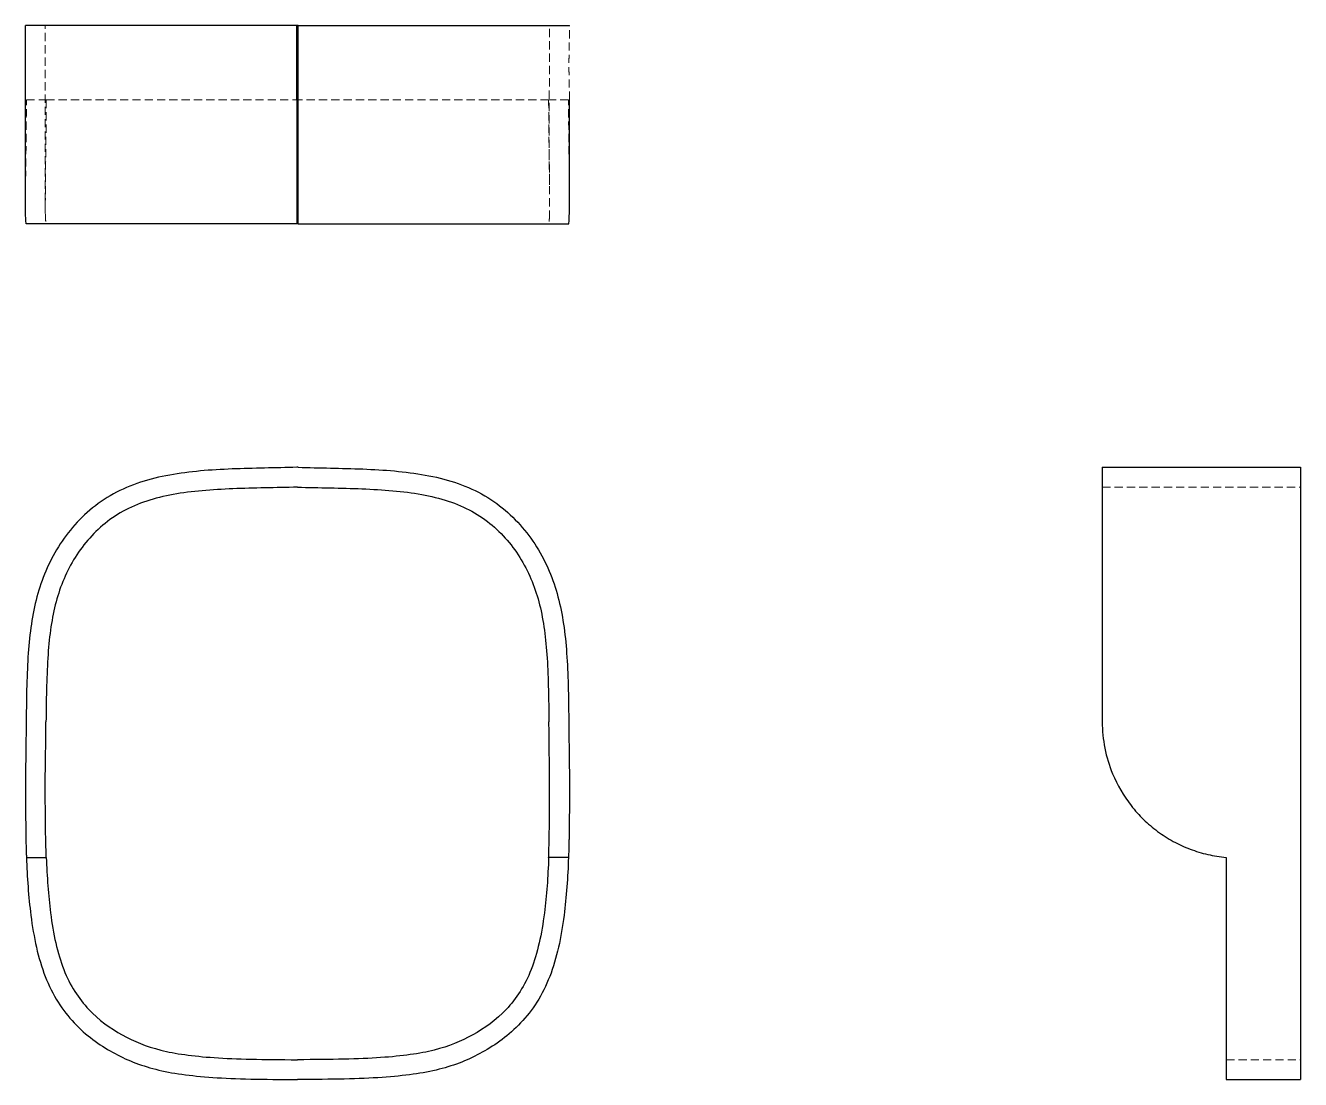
# Model space of a CAD drawing. Header units: millimetres. Extents: x 41 to 238, y 10 to 173.
import ezdxf

# ---------------------------------------------------------------- set-up
doc = ezdxf.new("R2010")
doc.units = ezdxf.units.MM
doc.linetypes.add('HIDDEN', pattern=[1.905, 1.27, -0.635])

msp = doc.modelspace()

# ---------------------------------------------------------------- linework, layer by layer
at = {"color": 7, "linetype": 'Continuous', "lineweight": 25}
for p, q in [((40.89, 161.79), (40.89, 173.3)), ((82.91, 161.79), (82.91, 173.3)), ((83.09, 173.3), (82.91, 173.3)), ((83.09, 161.79), (83.09, 173.3)), ((40.89, 144.2), (40.89, 161.79)), ((82.91, 161.79), (82.91, 142.61)), ((83.09, 142.61), (83.09, 161.79)), ((125.11, 144.2), (125.11, 161.79)), ((83.09, 142.61), (82.91, 142.61)), ((83.09, 104.91), (82.91, 104.91)), ((207.61, 104.91), (226.79, 104.91)), ((226.79, 104.91), (238.3, 104.91)), ((41.04, 44.53), (44.11, 44.53)), ((124.96, 44.53), (121.89, 44.53)), ((226.79, 10.15), (238.3, 10.15))]:
    msp.add_line(p, q, dxfattribs=at)
at = {"color": 7, "linetype": 'HIDDEN', "lineweight": 18}
for p, q in [((43.96, 144.21), (43.96, 173.3)), ((83, 142.61), (83, 173.3)), ((41.04, 161.79), (44.11, 161.79)), ((124.96, 161.79), (121.89, 161.79)), ((207.61, 101.85), (238.3, 101.85)), ((226.79, 13.22), (238.3, 13.22))]:
    msp.add_line(p, q, dxfattribs=at)
at = {"color": 7, "linetype": 'HIDDEN', "lineweight": 18, "flags": 128}
msp.add_lwpolyline([(40.89, 57.49), (40.89, 57.49)], dxfattribs=at)
at = {"color": 7, "linetype": 'Continuous', "lineweight": 25}
for points, knots in [([(82.91, 173.3), (79.58, 173.3), (72.83, 173.3), (64.69, 173.3), (58.64, 173.3), (52.98, 173.3), (47.43, 173.3), (43.24, 173.3), (41.42, 173.3), (40.99, 173.3), (40.97, 173.3), (40.89, 173.3)], [0, 0, 0, 0, 0.125029, 0.250058, 0.312573, 0.375088, 0.500117, 0.625146, 0.750175, 0.875204, 1.000233, 1.000233, 1.000233, 1.000233]), ([(83.09, 173.3), (86.42, 173.3), (93.17, 173.3), (101.31, 173.3), (107.36, 173.3), (113.02, 173.3), (118.57, 173.3), (122.76, 173.3), (124.58, 173.3), (125.01, 173.3), (125.03, 173.3), (125.11, 173.3)], [0, 0, 0, 0, 0.125029, 0.250058, 0.312573, 0.375088, 0.500117, 0.625146, 0.750175, 0.875204, 1.000233, 1.000233, 1.000233, 1.000233]), ([(41, 142.61), (40.98, 142.61), (40.97, 142.74), (40.93, 143.28), (40.92, 143.67), (40.89, 144.2)], [0, 0, 0, 0, 0.5, 0.5, 1, 1, 1, 1]), ([(125, 142.61), (125.02, 142.61), (125.03, 142.74), (125.07, 143.28), (125.08, 143.67), (125.11, 144.2)], [0, 0, 0, 0, 0.5, 0.5, 1, 1, 1, 1]), ([(82.91, 142.61), (79.58, 142.61), (72.83, 142.61), (64.69, 142.61), (58.64, 142.61), (52.98, 142.61), (47.43, 142.61), (43.24, 142.61), (41.42, 142.61), (41.08, 142.61), (41.01, 142.61), (41, 142.61)], [0, 0, 0, 0, 0.125, 0.25, 0.3125, 0.375, 0.5, 0.625, 0.75, 0.875, 0.9221818, 0.9221818, 0.9221818, 0.9221818]), ([(83.09, 142.61), (86.42, 142.61), (93.17, 142.61), (101.31, 142.61), (107.36, 142.61), (113.02, 142.61), (118.57, 142.61), (122.76, 142.61), (124.58, 142.61), (124.92, 142.61), (124.99, 142.61), (125, 142.61)], [0, 0, 0, 0, 0.125, 0.25, 0.3125, 0.375, 0.5, 0.625, 0.75, 0.875, 0.9221818, 0.9221818, 0.9221818, 0.9221818]), ([(82.91, 104.91), (79.58, 104.81), (72.83, 104.76), (64.69, 104.16), (58.64, 102.72), (52.98, 100.3), (47.43, 95.48), (43.24, 87.99), (41.42, 79.78), (41.08, 72.21), (41.01, 67.03), (41, 65.54)], [0, 0, 0, 0, 0.125, 0.25, 0.3125, 0.375, 0.5, 0.625, 0.75, 0.875, 0.9221818, 0.9221818, 0.9221818, 0.9221818]), ([(83.09, 104.91), (86.42, 104.81), (93.17, 104.76), (101.31, 104.16), (107.36, 102.72), (113.02, 100.3), (118.57, 95.48), (122.76, 87.99), (124.58, 79.78), (124.92, 72.21), (124.99, 67.03), (125, 65.54)], [0, 0, 0, 0, 0.125, 0.25, 0.3125, 0.375, 0.5, 0.625, 0.75, 0.875, 0.9221818, 0.9221818, 0.9221818, 0.9221818]), ([(207.61, 104.91), (207.61, 104.81), (207.61, 104.76), (207.61, 104.16), (207.61, 102.72), (207.61, 100.3), (207.61, 95.48), (207.61, 87.99), (207.61, 79.78), (207.61, 72.21), (207.61, 67.03), (207.61, 65.54)], [0, 0, 0, 0, 0.125, 0.25, 0.3125, 0.375, 0.5, 0.625, 0.75, 0.875, 0.9221818, 0.9221818, 0.9221818, 0.9221818]), ([(238.3, 104.91), (238.3, 104.81), (238.3, 104.76), (238.3, 104.16), (238.3, 102.72), (238.3, 100.3), (238.3, 95.48), (238.3, 87.99), (238.3, 79.78), (238.3, 70.23), (238.3, 62.19), (238.3, 57.49)], [0, 0, 0, 0, 0.125029, 0.250058, 0.312573, 0.375088, 0.500117, 0.625146, 0.750175, 0.875204, 1.000233, 1.000233, 1.000233, 1.000233]), ([(83, 101.85), (79.63, 101.74), (72.89, 101.69), (63.52, 101), (55.64, 98.53), (49.88, 93.52), (46.16, 86.92), (44.49, 79.5), (44.15, 72.17), (44.08, 67.02), (44.06, 65.54)], [0, 0, 0, 0, 0.125, 0.25, 0.375, 0.5, 0.625, 0.75, 0.875, 0.9219315, 0.9219315, 0.9219315, 0.9219315]), ([(83, 101.85), (86.37, 101.74), (93.11, 101.69), (102.48, 101), (110.36, 98.53), (116.12, 93.52), (119.84, 86.92), (121.51, 79.5), (121.85, 72.17), (121.92, 67.02), (121.94, 65.54)], [0, 0, 0, 0, 0.125, 0.25, 0.375, 0.5, 0.625, 0.75, 0.875, 0.9219315, 0.9219315, 0.9219315, 0.9219315]), ([(41, 65.54), (40.98, 64.14), (40.97, 62.78), (40.93, 60.09), (40.92, 58.78), (40.89, 57.49)], [0, 0, 0, 0, 0.5, 0.5, 1, 1, 1, 1]), ([(43.96, 57.46), (43.99, 58.75), (44, 60.07), (44.04, 62.77), (44.05, 64.14), (44.06, 65.54)], [0, 0, 0, 0, 0.5, 0.5, 1, 1, 1, 1]), ([(122.04, 57.46), (122.01, 58.75), (122, 60.07), (121.96, 62.77), (121.95, 64.14), (121.94, 65.54)], [0, 0, 0, 0, 0.5, 0.5, 1, 1, 1, 1]), ([(125, 65.54), (125.02, 64.14), (125.03, 62.78), (125.07, 60.09), (125.08, 58.78), (125.11, 57.49)], [0, 0, 0, 0, 0.5, 0.5, 1, 1, 1, 1]), ([(207.61, 65.54), (207.61, 64.14), (207.74, 62.78), (208.28, 60.09), (208.67, 58.78), (209.2, 57.49)], [0, 0, 0, 0, 0.5, 0.5, 1, 1, 1, 1]), ([(40.89, 57.49), (40.89, 55.7), (40.89, 54.06), (40.9, 52.17), (40.9, 51.8), (40.91, 51.08), (40.91, 50.74), (40.92, 49.74), (40.93, 49.13), (40.94, 48.28), (40.94, 48.01), (40.95, 47.49), (40.96, 47.24), (40.97, 46.55), (40.98, 46.16), (41, 45.48), (41.01, 45.2), (41.02, 44.88), (41.03, 44.78), (41.03, 44.63), (41.04, 44.57), (41.04, 44.53)], [0, 0, 0, 0, 0.25, 0.25, 0.3125, 0.3125, 0.375, 0.375, 0.5, 0.5, 0.5625, 0.5625, 0.625, 0.625, 0.75, 0.75, 0.875, 0.875, 0.9375, 0.9375, 1, 1, 1, 1]), ([(44.11, 44.53), (44.1, 44.7), (44.09, 45.13), (44.06, 46.15), (44.04, 46.55), (44.02, 47.46), (44.01, 47.98), (44, 49.1), (43.99, 49.72), (43.97, 51.06), (43.97, 51.77), (43.96, 53.27), (43.96, 54.05), (43.96, 55.7), (43.96, 56.57), (43.96, 57.46)], [0, 0, 0, 0, 0.25, 0.25, 0.375, 0.375, 0.5, 0.5, 0.625, 0.625, 0.75, 0.75, 0.875, 0.875, 1, 1, 1, 1]), ([(121.89, 44.53), (121.9, 44.7), (121.91, 45.13), (121.94, 46.15), (121.96, 46.55), (121.98, 47.46), (121.99, 47.98), (122, 49.1), (122.01, 49.72), (122.03, 51.06), (122.03, 51.77), (122.04, 53.27), (122.04, 54.05), (122.04, 55.7), (122.04, 56.57), (122.04, 57.46)], [0, 0, 0, 0, 0.25, 0.25, 0.375, 0.375, 0.5, 0.5, 0.625, 0.625, 0.75, 0.75, 0.875, 0.875, 1, 1, 1, 1]), ([(125.11, 57.49), (125.11, 55.7), (125.11, 54.06), (125.1, 52.17), (125.1, 51.8), (125.09, 51.08), (125.09, 50.74), (125.08, 49.74), (125.07, 49.13), (125.06, 48.28), (125.06, 48.01), (125.05, 47.49), (125.04, 47.24), (125.03, 46.55), (125.02, 46.16), (125, 45.48), (124.99, 45.2), (124.98, 44.88), (124.97, 44.78), (124.97, 44.63), (124.96, 44.57), (124.96, 44.53)], [0, 0, 0, 0, 0.25, 0.25, 0.3125, 0.3125, 0.375, 0.375, 0.5, 0.5, 0.5625, 0.5625, 0.625, 0.625, 0.75, 0.75, 0.875, 0.875, 0.9375, 0.9375, 1, 1, 1, 1]), ([(209.2, 57.49), (209.94, 55.7), (210.9, 54.06), (212.38, 52.17), (212.69, 51.8), (213.33, 51.08), (213.66, 50.74), (214.69, 49.74), (215.41, 49.13), (216.56, 48.28), (216.96, 48.01), (217.77, 47.49), (218.18, 47.24), (219.45, 46.55), (220.31, 46.16), (222.09, 45.48), (223, 45.2), (224.41, 44.88), (224.88, 44.78), (225.83, 44.63), (226.31, 44.57), (226.79, 44.53)], [0, 0, 0, 0, 0.25, 0.25, 0.3125, 0.3125, 0.375, 0.375, 0.5, 0.5, 0.5625, 0.5625, 0.625, 0.625, 0.75, 0.75, 0.875, 0.875, 0.9375, 0.9375, 1, 1, 1, 1]), ([(238.3, 57.49), (238.3, 53.81), (238.3, 46.27), (238.3, 39), (238.3, 32.15), (238.3, 28.94), (238.3, 24.68), (238.3, 23.35), (238.3, 20.94), (238.3, 19.87), (238.3, 16.99), (238.3, 15.52), (238.3, 13.79), (238.3, 13.3), (238.3, 12.43), (238.3, 12.05), (238.3, 11.1), (238.3, 10.71), (238.3, 10.24), (238.3, 10.15), (238.3, 10.15)], [0, 0, 0, 0, 0.125, 0.25, 0.25, 0.375, 0.375, 0.4375, 0.4375, 0.5, 0.5, 0.625, 0.625, 0.6875, 0.6875, 0.75, 0.75, 0.875, 0.875, 1, 1, 1, 1]), ([(41.04, 44.53), (41.15, 41.45), (41.6, 34.83), (43.17, 27.33), (45.84, 22.02), (49.23, 17.72), (53.33, 14.78), (57.5, 12.8), (62.16, 11.29), (69.2, 10.33), (77.65, 10.15), (83, 10.15)], [0.0000342, 0.0000342, 0.0000342, 0.0000342, 0.1046174, 0.2296547, 0.2921733, 0.354692, 0.4797293, 0.542248, 0.6047666, 0.7298039, 0.854807, 0.854807, 0.854807, 0.854807]), ([(44.11, 44.53), (44.22, 41.54), (44.66, 35.15), (46.47, 26.72), (50.45, 20.62), (55.81, 16.8), (61.46, 14.51), (69.35, 13.4), (77.68, 13.22), (83, 13.22)], [0.0000344, 0.0000344, 0.0000344, 0.0000344, 0.1035511, 0.2285511, 0.3535511, 0.4785511, 0.6035511, 0.7285511, 0.8535167, 0.8535167, 0.8535167, 0.8535167]), ([(124.96, 44.53), (124.85, 41.45), (124.4, 34.83), (122.83, 27.33), (120.16, 22.02), (116.77, 17.72), (112.67, 14.78), (108.5, 12.8), (103.84, 11.29), (96.8, 10.33), (88.35, 10.15), (83, 10.15)], [0.0000342, 0.0000342, 0.0000342, 0.0000342, 0.1046174, 0.2296547, 0.2921733, 0.354692, 0.4797293, 0.542248, 0.6047666, 0.7298039, 0.854807, 0.854807, 0.854807, 0.854807]), ([(121.89, 44.53), (121.78, 41.54), (121.34, 35.15), (119.53, 26.72), (115.55, 20.62), (110.19, 16.8), (104.54, 14.51), (96.65, 13.4), (88.32, 13.22), (83, 13.22)], [0.0000344, 0.0000344, 0.0000344, 0.0000344, 0.1035511, 0.2285511, 0.3535511, 0.4785511, 0.6035511, 0.7285511, 0.8535167, 0.8535167, 0.8535167, 0.8535167]), ([(226.79, 44.53), (226.79, 41.45), (226.79, 34.83), (226.79, 27.33), (226.79, 22.02), (226.79, 17.72), (226.79, 14.78), (226.79, 12.8), (226.79, 11.29), (226.79, 10.33), (226.79, 10.15), (226.79, 10.15)], [0.0000342, 0.0000342, 0.0000342, 0.0000342, 0.1046174, 0.2296547, 0.2921733, 0.354692, 0.4797293, 0.542248, 0.6047666, 0.7298039, 0.854807, 0.854807, 0.854807, 0.854807])]:
    msp.add_open_spline(points, degree=3, knots=knots, dxfattribs=at)
at = {"color": 7, "linetype": 'HIDDEN', "lineweight": 18}
for points, knots in [([(122.02, 148.63), (122.02, 148.71), (122.02, 149.55), (122.01, 151.03), (121.99, 153.05), (121.98, 154.89), (121.97, 156.74), (121.97, 158.59), (121.98, 160.44), (121.99, 162.28), (122, 164.12), (122.01, 166.17), (122.03, 168.42), (122.03, 170.86), (122.04, 172.48), (122.04, 173.3)], [0, 0, 0, 0, 0.0109932, 0.1158821, 0.1900838, 0.2605214, 0.3283126, 0.3954189, 0.4634461, 0.5334263, 0.6058826, 0.6809285, 0.7846327, 0.8914946, 1, 1, 1, 1]), ([(125.11, 161.79), (125.1, 162.1), (125.1, 162.71), (125.09, 163.63), (125.07, 164.49), (125.06, 165.28), (125.04, 165.99), (125.04, 166.64), (125.04, 167.15), (125.04, 167.65), (125.04, 168.28), (125.06, 169), (125.07, 169.72), (125.08, 170.52), (125.1, 171.4), (125.1, 172.35), (125.11, 172.98), (125.11, 173.3)], [0, 0, 0, 0, 0.114625, 0.223075, 0.319063, 0.379747, 0.429429, 0.469834, 0.488554, 0.507369, 0.547781, 0.594602, 0.64877, 0.709923, 0.800526, 0.898469, 1, 1, 1, 1]), ([(40.89, 145.74), (40.89, 146.04), (40.9, 146.65), (40.9, 147.73), (40.91, 148.92), (40.92, 150.23), (40.94, 151.66), (40.96, 153.17), (40.98, 154.74), (41, 156.38), (41.01, 158.08), (41.03, 159.89), (41.03, 161.14), (41.04, 161.79)], [0, 0, 0, 0, 0.085265, 0.172733, 0.262302, 0.35187, 0.444041, 0.536213, 0.625777, 0.715342, 0.807508, 0.899673, 1, 1, 1, 1]), ([(44.11, 161.79), (44.11, 161.21), (44.1, 160.05), (44.09, 158.32), (44.07, 156.61), (44.05, 154.95), (44.03, 153.37), (44.01, 151.86), (43.99, 150.42), (43.98, 149.08), (43.97, 147.85), (43.97, 146.74), (43.96, 145.96), (43.96, 145.58), (43.96, 145.5)], [0, 0, 0, 0, 0.087354, 0.174707, 0.264599, 0.354492, 0.441845, 0.529198, 0.619088, 0.708978, 0.79634, 0.883701, 0.973602, 1, 1, 1, 1]), ([(44.11, 161.79), (44.22, 161.79), (44.66, 161.79), (46.47, 161.79), (50.45, 161.79), (55.81, 161.79), (61.46, 161.79), (69.35, 161.79), (77.68, 161.79), (83, 161.79)], [0.0000344, 0.0000344, 0.0000344, 0.0000344, 0.1035511, 0.2285511, 0.3535511, 0.4785511, 0.6035511, 0.7285511, 0.8535167, 0.8535167, 0.8535167, 0.8535167]), ([(121.89, 161.79), (121.78, 161.79), (121.34, 161.79), (119.53, 161.79), (115.55, 161.79), (110.19, 161.79), (104.54, 161.79), (96.65, 161.79), (88.32, 161.79), (83, 161.79)], [0.0000344, 0.0000344, 0.0000344, 0.0000344, 0.1035511, 0.2285511, 0.3535511, 0.4785511, 0.6035511, 0.7285511, 0.8535167, 0.8535167, 0.8535167, 0.8535167]), ([(121.89, 161.79), (121.9, 159.87), (121.91, 158.02), (121.94, 155.34), (121.96, 154.46), (121.98, 152.78), (121.99, 151.98), (122, 150.44), (122.01, 149.71), (122.03, 148.33), (122.03, 147.69), (122.04, 146.52), (122.04, 145.98), (122.04, 145.01), (122.04, 144.58), (122.04, 144.21)], [0, 0, 0, 0, 0.25, 0.25, 0.375, 0.375, 0.5, 0.5, 0.625, 0.625, 0.75, 0.75, 0.875, 0.875, 1, 1, 1, 1]), ([(125.11, 145.74), (125.11, 146.04), (125.1, 146.65), (125.1, 147.73), (125.09, 148.92), (125.08, 150.23), (125.06, 151.66), (125.04, 153.17), (125.02, 154.74), (125, 156.38), (124.99, 158.08), (124.97, 159.89), (124.97, 161.14), (124.96, 161.79)], [0, 0, 0, 0, 0.085265, 0.172733, 0.262302, 0.35187, 0.444041, 0.536213, 0.625777, 0.715342, 0.807508, 0.899673, 1, 1, 1, 1]), ([(43.96, 144.21), (43.99, 143.68), (44, 143.28), (44.04, 142.75), (44.05, 142.61), (44.06, 142.61)], [0, 0, 0, 0, 0.5, 0.5, 1, 1, 1, 1]), ([(122.04, 144.21), (122.01, 143.68), (122, 143.28), (121.96, 142.75), (121.95, 142.61), (121.94, 142.61)], [0, 0, 0, 0, 0.5, 0.5, 1, 1, 1, 1])]:
    msp.add_open_spline(points, degree=3, knots=knots, dxfattribs=at)

doc.saveas('drawing.dxf')
